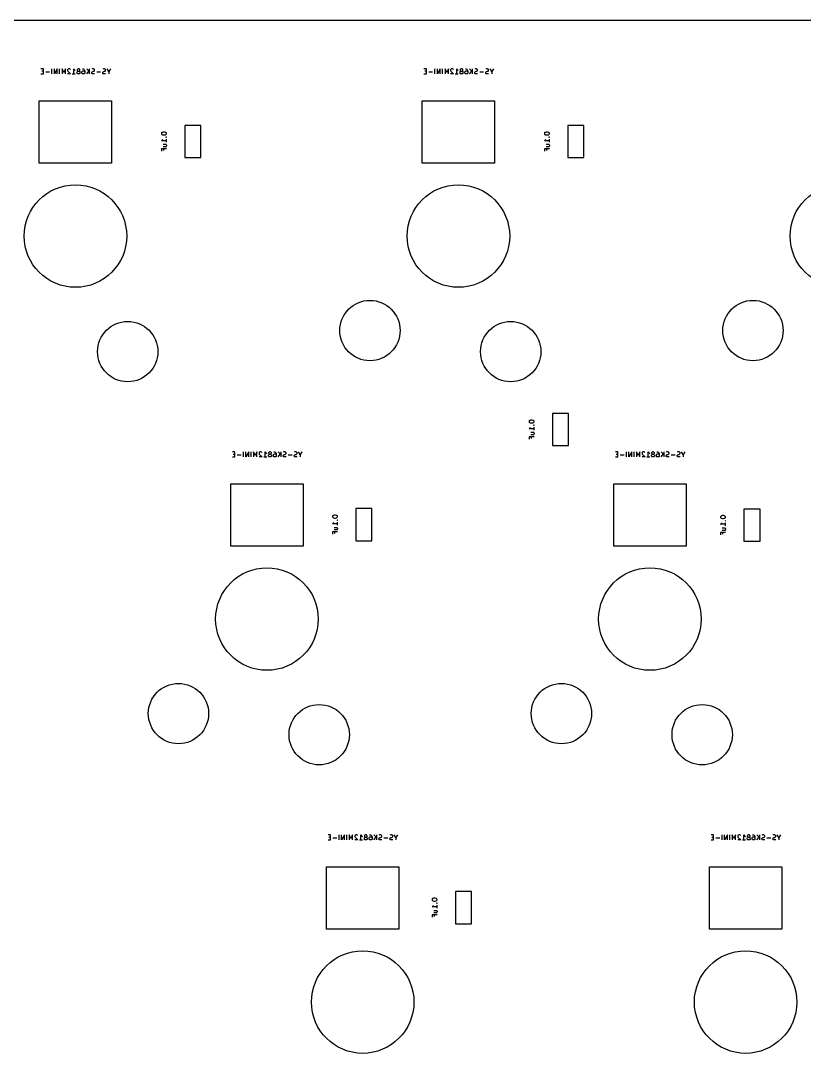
# Model space of a CAD drawing. Header units: millimetres. Extents: x -19 to 311, y -2 to 103.
# Drawn here: x 14.1 to 53.1, y 45.1 to 96.4 of the extents above; entities that cross this region are included whole.
import ezdxf

# ---------------------------------------------------------------- set-up
doc = ezdxf.new("R2010")
doc.units = ezdxf.units.MM
doc.layers.add('B.Fab', color=155, linetype='CONTINUOUS', true_color=0x585d84)
doc.layers.add('Edge.Cuts', color=254, linetype='CONTINUOUS', true_color=0xd0d2cd)

msp = doc.modelspace()

# ---------------------------------------------------------------- linework, layer by layer
at = {"layer": 'B.Fab', "linetype": 'CONTINUOUS'}
for p, q in [((15.259761, 94.043426), (15.140713, 94.043426)), ((15.259761, 93.793426), (15.259761, 94.043426)), ((15.688333, 93.793426), (15.688333, 94.043426)), ((15.950238, 94.043426), (15.807381, 93.793426)), ((15.807381, 93.793426), (15.807381, 94.043426)), ((15.950238, 93.793426), (15.950238, 94.043426)), ((16.069286, 93.793426), (16.069286, 94.043426)), ((16.271666, 93.864854), (16.188333, 94.043426)), ((16.188333, 94.043426), (16.188333, 93.793426)), ((16.355, 94.043426), (16.271666, 93.864854)), ((16.355, 93.793426), (16.355, 94.043426)), ((16.474047, 94.019616), (16.462142, 93.995807)), ((16.462142, 93.995807), (16.462142, 93.971997)), ((16.485952, 94.031521), (16.474047, 94.019616)), ((16.509761, 94.043426), (16.485952, 94.031521)), ((16.569285, 94.043426), (16.509761, 94.043426)), ((16.593095, 94.031521), (16.569285, 94.043426)), ((16.604999, 94.019616), (16.593095, 94.031521)), ((16.771666, 93.793426), (16.771666, 94.043426)), ((16.771666, 94.043426), (16.795475, 94.007711)), ((16.795475, 94.007711), (16.819285, 93.983902)), ((16.950237, 94.019616), (16.938332, 93.995807)), ((16.938332, 93.995807), (16.938332, 93.983902)), ((16.962142, 94.031521), (16.950237, 94.019616)), ((16.985951, 94.043426), (16.962142, 94.031521)), ((17.03357, 94.043426), (16.985951, 94.043426)), ((17.05738, 94.031521), (17.03357, 94.043426)), ((17.069285, 94.019616), (17.05738, 94.031521)), ((17.081189, 93.995807), (17.069285, 94.019616)), ((17.081189, 93.983902), (17.081189, 93.995807)), ((17.200237, 94.043426), (17.247856, 94.043426)), ((17.247856, 94.043426), (17.271665, 94.031521)), ((17.271665, 94.031521), (17.28357, 94.019616)), ((17.28357, 94.019616), (17.30738, 93.983902)), ((17.414523, 94.043426), (17.55738, 93.900569)), ((17.55738, 93.793426), (17.55738, 94.043426)), ((17.700237, 94.043426), (17.664522, 94.031521)), ((17.75976, 94.043426), (17.700237, 94.043426)), ((17.78357, 94.031521), (17.75976, 94.043426)), ((17.795475, 94.019616), (17.78357, 94.031521)), ((17.807379, 93.995807), (17.795475, 94.019616)), ((17.807379, 93.971997), (17.807379, 93.995807)), ((18.247856, 94.043426), (18.212141, 94.031521)), ((18.307379, 94.043426), (18.247856, 94.043426)), ((18.331189, 94.031521), (18.307379, 94.043426)), ((18.343094, 94.019616), (18.331189, 94.031521)), ((18.354998, 93.995807), (18.343094, 94.019616)), ((18.354998, 93.971997), (18.354998, 93.995807)), ((18.509761, 93.912473), (18.426427, 94.043426)), ((18.593094, 94.043426), (18.509761, 93.912473)), ((34.309761, 94.043426), (34.190713, 94.043426)), ((34.309761, 93.793426), (34.309761, 94.043426)), ((34.738333, 93.793426), (34.738333, 94.043426)), ((35.000238, 94.043426), (34.857381, 93.793426)), ((34.857381, 93.793426), (34.857381, 94.043426)), ((35.000238, 93.793426), (35.000238, 94.043426)), ((35.119286, 93.793426), (35.119286, 94.043426)), ((35.321666, 93.864854), (35.238333, 94.043426)), ((35.238333, 94.043426), (35.238333, 93.793426)), ((35.405, 94.043426), (35.321666, 93.864854)), ((35.405, 93.793426), (35.405, 94.043426)), ((35.524047, 94.019616), (35.512142, 93.995807)), ((35.512142, 93.995807), (35.512142, 93.971997)), ((35.535952, 94.031521), (35.524047, 94.019616)), ((35.559761, 94.043426), (35.535952, 94.031521)), ((35.619285, 94.043426), (35.559761, 94.043426)), ((35.643095, 94.031521), (35.619285, 94.043426)), ((35.654999, 94.019616), (35.643095, 94.031521)), ((35.821666, 93.793426), (35.821666, 94.043426)), ((35.821666, 94.043426), (35.845475, 94.007711)), ((35.845475, 94.007711), (35.869285, 93.983902)), ((36.000237, 94.019616), (35.988332, 93.995807)), ((35.988332, 93.995807), (35.988332, 93.983902)), ((36.012142, 94.031521), (36.000237, 94.019616)), ((36.035951, 94.043426), (36.012142, 94.031521)), ((36.08357, 94.043426), (36.035951, 94.043426)), ((36.10738, 94.031521), (36.08357, 94.043426)), ((36.119285, 94.019616), (36.10738, 94.031521)), ((36.131189, 93.995807), (36.119285, 94.019616)), ((36.131189, 93.983902), (36.131189, 93.995807)), ((36.250237, 94.043426), (36.297856, 94.043426)), ((36.297856, 94.043426), (36.321665, 94.031521)), ((36.321665, 94.031521), (36.33357, 94.019616)), ((36.33357, 94.019616), (36.35738, 93.983902)), ((36.464523, 94.043426), (36.60738, 93.900569)), ((36.60738, 93.793426), (36.60738, 94.043426)), ((36.750237, 94.043426), (36.714522, 94.031521)), ((36.80976, 94.043426), (36.750237, 94.043426)), ((36.83357, 94.031521), (36.80976, 94.043426)), ((36.845475, 94.019616), (36.83357, 94.031521)), ((36.857379, 93.995807), (36.845475, 94.019616)), ((36.857379, 93.971997), (36.857379, 93.995807)), ((37.297856, 94.043426), (37.262141, 94.031521)), ((37.357379, 94.043426), (37.297856, 94.043426)), ((37.381189, 94.031521), (37.357379, 94.043426)), ((37.393094, 94.019616), (37.381189, 94.031521)), ((37.404998, 93.995807), (37.393094, 94.019616)), ((37.404998, 93.971997), (37.404998, 93.995807)), ((37.559761, 93.912473), (37.476427, 94.043426)), ((37.643094, 94.043426), (37.559761, 93.912473)), ((15.140713, 93.793426), (15.259761, 93.793426)), ((15.259761, 93.924378), (15.176427, 93.924378)), ((15.569285, 93.888664), (15.378809, 93.888664)), ((16.462142, 93.971997), (16.474047, 93.936283)), ((16.616904, 93.793426), (16.462142, 93.793426)), ((16.474047, 93.936283), (16.616904, 93.793426)), ((16.700237, 93.793426), (16.843094, 93.793426)), ((16.819285, 93.983902), (16.843094, 93.971997)), ((16.938332, 93.983902), (16.950237, 93.960092)), ((16.938332, 93.888664), (16.950237, 93.912473)), ((16.938332, 93.841045), (16.938332, 93.888664)), ((16.950237, 93.817235), (16.938332, 93.841045)), ((16.950237, 93.960092), (16.962142, 93.948188)), ((16.950237, 93.912473), (16.962142, 93.924378)), ((16.962142, 93.80533), (16.950237, 93.817235)), ((16.962142, 93.948188), (16.985951, 93.936283)), ((16.962142, 93.924378), (16.985951, 93.936283)), ((16.985951, 93.793426), (16.962142, 93.80533)), ((16.985951, 93.936283), (17.03357, 93.936283)), ((17.03357, 93.793426), (16.985951, 93.793426)), ((17.03357, 93.936283), (17.05738, 93.948188)), ((17.03357, 93.936283), (17.05738, 93.924378)), ((17.05738, 93.80533), (17.03357, 93.793426)), ((17.05738, 93.948188), (17.069285, 93.960092)), ((17.05738, 93.924378), (17.069285, 93.912473)), ((17.069285, 93.817235), (17.05738, 93.80533)), ((17.069285, 93.960092), (17.081189, 93.983902)), ((17.069285, 93.912473), (17.081189, 93.888664)), ((17.081189, 93.841045), (17.069285, 93.817235)), ((17.081189, 93.888664), (17.081189, 93.841045)), ((17.176427, 93.900569), (17.188332, 93.924378)), ((17.176427, 93.841045), (17.176427, 93.900569)), ((17.188332, 93.817235), (17.176427, 93.841045)), ((17.188332, 93.924378), (17.200237, 93.936283)), ((17.200237, 93.80533), (17.188332, 93.817235)), ((17.200237, 93.936283), (17.224046, 93.948188)), ((17.224046, 93.793426), (17.200237, 93.80533)), ((17.224046, 93.948188), (17.271665, 93.948188)), ((17.271665, 93.793426), (17.224046, 93.793426)), ((17.271665, 93.948188), (17.295475, 93.936283)), ((17.295475, 93.80533), (17.271665, 93.793426)), ((17.295475, 93.936283), (17.30738, 93.924378)), ((17.30738, 93.817235), (17.295475, 93.80533)), ((17.30738, 93.983902), (17.319284, 93.936283)), ((17.30738, 93.924378), (17.319284, 93.900569)), ((17.319284, 93.841045), (17.30738, 93.817235)), ((17.319284, 93.936283), (17.319284, 93.841045)), ((17.414523, 93.793426), (17.521665, 93.936283)), ((17.664522, 93.864854), (17.676427, 93.888664)), ((17.664522, 93.841045), (17.664522, 93.864854)), ((17.676427, 93.817235), (17.664522, 93.841045)), ((17.676427, 93.888664), (17.688332, 93.900569)), ((17.688332, 93.80533), (17.676427, 93.817235)), ((17.688332, 93.900569), (17.712141, 93.912473)), ((17.712141, 93.793426), (17.688332, 93.80533)), ((17.712141, 93.912473), (17.75976, 93.924378)), ((17.771665, 93.793426), (17.712141, 93.793426)), ((17.75976, 93.924378), (17.78357, 93.936283)), ((17.807379, 93.80533), (17.771665, 93.793426)), ((17.78357, 93.936283), (17.795475, 93.948188)), ((17.795475, 93.948188), (17.807379, 93.971997)), ((18.104999, 93.888664), (17.914523, 93.888664)), ((18.212141, 93.864854), (18.224046, 93.888664)), ((18.212141, 93.841045), (18.212141, 93.864854)), ((18.224046, 93.817235), (18.212141, 93.841045)), ((18.224046, 93.888664), (18.235951, 93.900569)), ((18.235951, 93.80533), (18.224046, 93.817235)), ((18.235951, 93.900569), (18.25976, 93.912473)), ((18.25976, 93.793426), (18.235951, 93.80533)), ((18.25976, 93.912473), (18.307379, 93.924378)), ((18.319284, 93.793426), (18.25976, 93.793426)), ((18.307379, 93.924378), (18.331189, 93.936283)), ((18.354998, 93.80533), (18.319284, 93.793426)), ((18.331189, 93.936283), (18.343094, 93.948188)), ((18.343094, 93.948188), (18.354998, 93.971997)), ((18.509761, 93.912473), (18.509761, 93.793426)), ((34.190713, 93.793426), (34.309761, 93.793426)), ((34.309761, 93.924378), (34.226427, 93.924378)), ((34.619285, 93.888664), (34.428809, 93.888664)), ((35.512142, 93.971997), (35.524047, 93.936283)), ((35.666904, 93.793426), (35.512142, 93.793426)), ((35.524047, 93.936283), (35.666904, 93.793426)), ((35.750237, 93.793426), (35.893094, 93.793426)), ((35.869285, 93.983902), (35.893094, 93.971997)), ((35.988332, 93.983902), (36.000237, 93.960092)), ((35.988332, 93.888664), (36.000237, 93.912473)), ((35.988332, 93.841045), (35.988332, 93.888664)), ((36.000237, 93.817235), (35.988332, 93.841045)), ((36.000237, 93.960092), (36.012142, 93.948188)), ((36.000237, 93.912473), (36.012142, 93.924378)), ((36.012142, 93.80533), (36.000237, 93.817235)), ((36.012142, 93.948188), (36.035951, 93.936283)), ((36.012142, 93.924378), (36.035951, 93.936283)), ((36.035951, 93.793426), (36.012142, 93.80533)), ((36.035951, 93.936283), (36.08357, 93.936283)), ((36.08357, 93.793426), (36.035951, 93.793426)), ((36.08357, 93.936283), (36.10738, 93.948188)), ((36.08357, 93.936283), (36.10738, 93.924378)), ((36.10738, 93.80533), (36.08357, 93.793426)), ((36.10738, 93.948188), (36.119285, 93.960092)), ((36.10738, 93.924378), (36.119285, 93.912473)), ((36.119285, 93.817235), (36.10738, 93.80533)), ((36.119285, 93.960092), (36.131189, 93.983902)), ((36.119285, 93.912473), (36.131189, 93.888664)), ((36.131189, 93.841045), (36.119285, 93.817235)), ((36.131189, 93.888664), (36.131189, 93.841045)), ((36.226427, 93.900569), (36.238332, 93.924378)), ((36.226427, 93.841045), (36.226427, 93.900569)), ((36.238332, 93.817235), (36.226427, 93.841045)), ((36.238332, 93.924378), (36.250237, 93.936283)), ((36.250237, 93.80533), (36.238332, 93.817235)), ((36.250237, 93.936283), (36.274046, 93.948188)), ((36.274046, 93.793426), (36.250237, 93.80533)), ((36.274046, 93.948188), (36.321665, 93.948188)), ((36.321665, 93.793426), (36.274046, 93.793426)), ((36.321665, 93.948188), (36.345475, 93.936283)), ((36.345475, 93.80533), (36.321665, 93.793426)), ((36.345475, 93.936283), (36.35738, 93.924378)), ((36.35738, 93.817235), (36.345475, 93.80533)), ((36.35738, 93.983902), (36.369284, 93.936283)), ((36.35738, 93.924378), (36.369284, 93.900569)), ((36.369284, 93.841045), (36.35738, 93.817235)), ((36.369284, 93.936283), (36.369284, 93.841045)), ((36.464523, 93.793426), (36.571665, 93.936283)), ((36.714522, 93.864854), (36.726427, 93.888664)), ((36.714522, 93.841045), (36.714522, 93.864854)), ((36.726427, 93.817235), (36.714522, 93.841045)), ((36.726427, 93.888664), (36.738332, 93.900569)), ((36.738332, 93.80533), (36.726427, 93.817235)), ((36.738332, 93.900569), (36.762141, 93.912473)), ((36.762141, 93.793426), (36.738332, 93.80533)), ((36.762141, 93.912473), (36.80976, 93.924378)), ((36.821665, 93.793426), (36.762141, 93.793426)), ((36.80976, 93.924378), (36.83357, 93.936283)), ((36.857379, 93.80533), (36.821665, 93.793426)), ((36.83357, 93.936283), (36.845475, 93.948188)), ((36.845475, 93.948188), (36.857379, 93.971997)), ((37.154999, 93.888664), (36.964523, 93.888664)), ((37.262141, 93.864854), (37.274046, 93.888664)), ((37.262141, 93.841045), (37.262141, 93.864854)), ((37.274046, 93.817235), (37.262141, 93.841045)), ((37.274046, 93.888664), (37.285951, 93.900569)), ((37.285951, 93.80533), (37.274046, 93.817235)), ((37.285951, 93.900569), (37.30976, 93.912473)), ((37.30976, 93.793426), (37.285951, 93.80533)), ((37.30976, 93.912473), (37.357379, 93.924378)), ((37.369284, 93.793426), (37.30976, 93.793426)), ((37.357379, 93.924378), (37.381189, 93.936283)), ((37.404998, 93.80533), (37.369284, 93.793426)), ((37.381189, 93.936283), (37.393094, 93.948188)), ((37.393094, 93.948188), (37.404998, 93.971997)), ((37.559761, 93.912473), (37.559761, 93.793426)), ((22.297045, 91.231), (22.297045, 89.631)), ((23.097045, 91.231), (22.297045, 91.231)), ((23.097045, 89.631), (23.097045, 91.231)), ((41.347045, 91.231), (41.347045, 89.631)), ((42.147045, 91.231), (41.347045, 91.231)), ((42.147045, 89.631), (42.147045, 91.231)), ((21.142524, 90.865524), (21.130619, 90.841715)), ((21.130619, 90.841715), (21.130619, 90.817905)), ((21.130619, 90.817905), (21.142524, 90.794096)), ((21.130619, 90.472667), (21.166334, 90.496476)), ((21.380619, 90.472667), (21.130619, 90.472667)), ((21.154429, 90.877429), (21.142524, 90.865524)), ((21.142524, 90.794096), (21.154429, 90.782191)), ((21.178238, 90.889334), (21.154429, 90.877429)), ((21.154429, 90.782191), (21.178238, 90.770286)), ((21.166334, 90.496476), (21.190143, 90.520286)), ((21.225857, 90.901238), (21.178238, 90.889334)), ((21.178238, 90.770286), (21.225857, 90.758381)), ((21.190143, 90.520286), (21.202048, 90.544095)), ((21.285381, 90.901238), (21.225857, 90.901238)), ((21.225857, 90.758381), (21.285381, 90.758381)), ((21.333, 90.889334), (21.285381, 90.901238)), ((21.285381, 90.758381), (21.333, 90.770286)), ((21.35681, 90.877429), (21.333, 90.889334)), ((21.333, 90.770286), (21.35681, 90.782191)), ((21.368715, 90.865524), (21.35681, 90.877429)), ((21.35681, 90.782191), (21.368715, 90.794096)), ((21.368715, 90.663143), (21.35681, 90.651239)), ((21.35681, 90.651239), (21.368715, 90.639334)), ((21.35681, 90.651239), (21.380619, 90.651239)), ((21.380619, 90.841715), (21.368715, 90.865524)), ((21.368715, 90.794096), (21.380619, 90.817905)), ((21.380619, 90.651239), (21.368715, 90.663143)), ((21.368715, 90.639334), (21.380619, 90.651239)), ((21.380619, 90.817905), (21.380619, 90.841715)), ((21.380619, 90.401238), (21.380619, 90.544095)), ((40.192524, 90.865524), (40.180619, 90.841715)), ((40.180619, 90.841715), (40.180619, 90.817905)), ((40.180619, 90.817905), (40.192524, 90.794096)), ((40.180619, 90.472667), (40.216334, 90.496476)), ((40.430619, 90.472667), (40.180619, 90.472667)), ((40.204429, 90.877429), (40.192524, 90.865524)), ((40.192524, 90.794096), (40.204429, 90.782191)), ((40.228238, 90.889334), (40.204429, 90.877429)), ((40.204429, 90.782191), (40.228238, 90.770286)), ((40.216334, 90.496476), (40.240143, 90.520286)), ((40.275857, 90.901238), (40.228238, 90.889334)), ((40.228238, 90.770286), (40.275857, 90.758381)), ((40.240143, 90.520286), (40.252048, 90.544095)), ((40.335381, 90.901238), (40.275857, 90.901238)), ((40.275857, 90.758381), (40.335381, 90.758381)), ((40.383, 90.889334), (40.335381, 90.901238)), ((40.335381, 90.758381), (40.383, 90.770286)), ((40.40681, 90.877429), (40.383, 90.889334)), ((40.383, 90.770286), (40.40681, 90.782191)), ((40.418715, 90.865524), (40.40681, 90.877429)), ((40.40681, 90.782191), (40.418715, 90.794096)), ((40.418715, 90.663143), (40.40681, 90.651239)), ((40.40681, 90.651239), (40.418715, 90.639334)), ((40.40681, 90.651239), (40.430619, 90.651239)), ((40.430619, 90.841715), (40.418715, 90.865524)), ((40.418715, 90.794096), (40.430619, 90.817905)), ((40.430619, 90.651239), (40.418715, 90.663143)), ((40.418715, 90.639334), (40.430619, 90.651239)), ((40.430619, 90.817905), (40.430619, 90.841715)), ((40.430619, 90.401238), (40.430619, 90.544095)), ((21.380619, 90.067906), (21.130619, 90.067906)), ((21.130619, 90.067906), (21.130619, 89.948858)), ((21.213953, 90.294096), (21.344905, 90.294096)), ((21.213953, 90.186953), (21.380619, 90.186953)), ((21.249667, 89.984572), (21.249667, 90.067906)), ((21.344905, 90.294096), (21.368715, 90.282191)), ((21.368715, 90.198858), (21.35681, 90.186953)), ((21.368715, 90.282191), (21.380619, 90.258381)), ((21.380619, 90.222667), (21.368715, 90.198858)), ((21.380619, 90.258381), (21.380619, 90.222667)), ((40.430619, 90.067906), (40.180619, 90.067906)), ((40.180619, 90.067906), (40.180619, 89.948858)), ((40.263953, 90.294096), (40.394905, 90.294096)), ((40.263953, 90.186953), (40.430619, 90.186953)), ((40.299667, 89.984572), (40.299667, 90.067906)), ((40.394905, 90.294096), (40.418715, 90.282191)), ((40.418715, 90.198858), (40.40681, 90.186953)), ((40.418715, 90.282191), (40.430619, 90.258381)), ((40.430619, 90.222667), (40.418715, 90.198858)), ((40.430619, 90.258381), (40.430619, 90.222667)), ((22.297045, 89.631), (23.097045, 89.631)), ((41.347045, 89.631), (42.147045, 89.631)), ((39.430524, 76.541024), (39.418619, 76.517215)), ((39.442429, 76.552929), (39.430524, 76.541024)), ((39.466238, 76.564834), (39.442429, 76.552929)), ((39.513857, 76.576738), (39.466238, 76.564834)), ((39.573381, 76.576738), (39.513857, 76.576738)), ((39.621, 76.564834), (39.573381, 76.576738)), ((39.64481, 76.552929), (39.621, 76.564834)), ((39.656715, 76.541024), (39.64481, 76.552929)), ((39.668619, 76.517215), (39.656715, 76.541024)), ((40.585045, 76.9065), (40.585045, 75.3065)), ((41.385045, 76.9065), (40.585045, 76.9065)), ((41.385045, 75.3065), (41.385045, 76.9065)), ((39.418619, 76.517215), (39.418619, 76.493405)), ((39.418619, 76.493405), (39.430524, 76.469596)), ((39.418619, 76.148167), (39.454334, 76.171976)), ((39.668619, 76.148167), (39.418619, 76.148167)), ((39.430524, 76.469596), (39.442429, 76.457691)), ((39.442429, 76.457691), (39.466238, 76.445786)), ((39.454334, 76.171976), (39.478143, 76.195786)), ((39.466238, 76.445786), (39.513857, 76.433881)), ((39.478143, 76.195786), (39.490048, 76.219595)), ((39.513857, 76.433881), (39.573381, 76.433881)), ((39.573381, 76.433881), (39.621, 76.445786)), ((39.621, 76.445786), (39.64481, 76.457691)), ((39.64481, 76.457691), (39.656715, 76.469596)), ((39.656715, 76.338643), (39.64481, 76.326739)), ((39.64481, 76.326739), (39.656715, 76.314834)), ((39.64481, 76.326739), (39.668619, 76.326739)), ((39.656715, 76.469596), (39.668619, 76.493405)), ((39.668619, 76.326739), (39.656715, 76.338643)), ((39.656715, 76.314834), (39.668619, 76.326739)), ((39.668619, 76.493405), (39.668619, 76.517215)), ((39.668619, 76.076738), (39.668619, 76.219595)), ((39.668619, 75.743406), (39.418619, 75.743406)), ((39.418619, 75.743406), (39.418619, 75.624358)), ((39.501953, 75.969596), (39.632905, 75.969596)), ((39.501953, 75.862453), (39.668619, 75.862453)), ((39.537667, 75.660072), (39.537667, 75.743406)), ((39.632905, 75.969596), (39.656715, 75.957691)), ((39.656715, 75.874358), (39.64481, 75.862453)), ((39.656715, 75.957691), (39.668619, 75.933881)), ((39.668619, 75.898167), (39.656715, 75.874358)), ((39.668619, 75.933881), (39.668619, 75.898167)), ((24.784761, 74.993426), (24.665713, 74.993426)), ((24.784761, 74.743426), (24.784761, 74.993426)), ((25.213333, 74.743426), (25.213333, 74.993426)), ((25.475238, 74.993426), (25.332381, 74.743426)), ((25.332381, 74.743426), (25.332381, 74.993426)), ((25.475238, 74.743426), (25.475238, 74.993426)), ((25.594286, 74.743426), (25.594286, 74.993426)), ((25.796666, 74.814854), (25.713333, 74.993426)), ((25.713333, 74.993426), (25.713333, 74.743426)), ((25.88, 74.993426), (25.796666, 74.814854)), ((25.88, 74.743426), (25.88, 74.993426)), ((26.034761, 74.993426), (26.010952, 74.981521)), ((26.094285, 74.993426), (26.034761, 74.993426)), ((26.118095, 74.981521), (26.094285, 74.993426)), ((26.296666, 74.743426), (26.296666, 74.993426)), ((26.296666, 74.993426), (26.320475, 74.957711)), ((26.510951, 74.993426), (26.487142, 74.981521)), ((26.55857, 74.993426), (26.510951, 74.993426)), ((26.58238, 74.981521), (26.55857, 74.993426)), ((26.725237, 74.993426), (26.772856, 74.993426)), ((26.772856, 74.993426), (26.796665, 74.981521)), ((26.939523, 74.993426), (27.08238, 74.850569)), ((27.08238, 74.743426), (27.08238, 74.993426)), ((27.225237, 74.993426), (27.189522, 74.981521)), ((27.28476, 74.993426), (27.225237, 74.993426)), ((27.30857, 74.981521), (27.28476, 74.993426)), ((27.772856, 74.993426), (27.737141, 74.981521)), ((27.832379, 74.993426), (27.772856, 74.993426)), ((27.856189, 74.981521), (27.832379, 74.993426)), ((28.034761, 74.862473), (27.951427, 74.993426)), ((28.118094, 74.993426), (28.034761, 74.862473)), ((40.585045, 75.3065), (41.385045, 75.3065)), ((43.834761, 74.993426), (43.715713, 74.993426)), ((43.834761, 74.743426), (43.834761, 74.993426)), ((44.263333, 74.743426), (44.263333, 74.993426)), ((44.525238, 74.993426), (44.382381, 74.743426)), ((44.382381, 74.743426), (44.382381, 74.993426)), ((44.525238, 74.743426), (44.525238, 74.993426)), ((44.644286, 74.743426), (44.644286, 74.993426)), ((44.846666, 74.814854), (44.763333, 74.993426)), ((44.763333, 74.993426), (44.763333, 74.743426)), ((44.93, 74.993426), (44.846666, 74.814854)), ((44.93, 74.743426), (44.93, 74.993426)), ((45.084761, 74.993426), (45.060952, 74.981521)), ((45.144285, 74.993426), (45.084761, 74.993426)), ((45.168095, 74.981521), (45.144285, 74.993426)), ((45.346666, 74.743426), (45.346666, 74.993426)), ((45.346666, 74.993426), (45.370475, 74.957711)), ((45.560951, 74.993426), (45.537142, 74.981521)), ((45.60857, 74.993426), (45.560951, 74.993426)), ((45.63238, 74.981521), (45.60857, 74.993426)), ((45.775237, 74.993426), (45.822856, 74.993426)), ((45.822856, 74.993426), (45.846665, 74.981521)), ((45.989523, 74.993426), (46.13238, 74.850569)), ((46.13238, 74.743426), (46.13238, 74.993426)), ((46.275237, 74.993426), (46.239522, 74.981521)), ((46.33476, 74.993426), (46.275237, 74.993426)), ((46.35857, 74.981521), (46.33476, 74.993426)), ((46.822856, 74.993426), (46.787141, 74.981521)), ((46.882379, 74.993426), (46.822856, 74.993426)), ((46.906189, 74.981521), (46.882379, 74.993426)), ((47.084761, 74.862473), (47.001427, 74.993426)), ((47.168094, 74.993426), (47.084761, 74.862473)), ((24.665713, 74.743426), (24.784761, 74.743426)), ((24.784761, 74.874378), (24.701427, 74.874378)), ((25.094285, 74.838664), (24.903809, 74.838664)), ((25.999047, 74.969616), (25.987142, 74.945807)), ((25.987142, 74.945807), (25.987142, 74.921997)), ((25.987142, 74.921997), (25.999047, 74.886283)), ((26.141904, 74.743426), (25.987142, 74.743426)), ((26.010952, 74.981521), (25.999047, 74.969616)), ((25.999047, 74.886283), (26.141904, 74.743426)), ((26.129999, 74.969616), (26.118095, 74.981521)), ((26.225237, 74.743426), (26.368094, 74.743426)), ((26.320475, 74.957711), (26.344285, 74.933902)), ((26.344285, 74.933902), (26.368094, 74.921997)), ((26.475237, 74.969616), (26.463332, 74.945807)), ((26.463332, 74.945807), (26.463332, 74.933902)), ((26.463332, 74.933902), (26.475237, 74.910092)), ((26.463332, 74.838664), (26.475237, 74.862473)), ((26.463332, 74.791045), (26.463332, 74.838664)), ((26.475237, 74.767235), (26.463332, 74.791045)), ((26.487142, 74.981521), (26.475237, 74.969616)), ((26.475237, 74.910092), (26.487142, 74.898188)), ((26.475237, 74.862473), (26.487142, 74.874378)), ((26.487142, 74.75533), (26.475237, 74.767235)), ((26.487142, 74.898188), (26.510951, 74.886283)), ((26.487142, 74.874378), (26.510951, 74.886283)), ((26.510951, 74.743426), (26.487142, 74.75533)), ((26.510951, 74.886283), (26.55857, 74.886283)), ((26.55857, 74.743426), (26.510951, 74.743426)), ((26.55857, 74.886283), (26.58238, 74.898188)), ((26.55857, 74.886283), (26.58238, 74.874378)), ((26.58238, 74.75533), (26.55857, 74.743426)), ((26.594285, 74.969616), (26.58238, 74.981521)), ((26.58238, 74.898188), (26.594285, 74.910092)), ((26.58238, 74.874378), (26.594285, 74.862473)), ((26.594285, 74.767235), (26.58238, 74.75533)), ((26.606189, 74.945807), (26.594285, 74.969616)), ((26.594285, 74.910092), (26.606189, 74.933902)), ((26.594285, 74.862473), (26.606189, 74.838664)), ((26.606189, 74.791045), (26.594285, 74.767235)), ((26.606189, 74.933902), (26.606189, 74.945807)), ((26.606189, 74.838664), (26.606189, 74.791045)), ((26.701427, 74.850569), (26.713332, 74.874378)), ((26.701427, 74.791045), (26.701427, 74.850569)), ((26.713332, 74.767235), (26.701427, 74.791045)), ((26.713332, 74.874378), (26.725237, 74.886283)), ((26.725237, 74.75533), (26.713332, 74.767235)), ((26.725237, 74.886283), (26.749046, 74.898188)), ((26.749046, 74.743426), (26.725237, 74.75533)), ((26.749046, 74.898188), (26.796665, 74.898188)), ((26.796665, 74.743426), (26.749046, 74.743426)), ((26.796665, 74.981521), (26.80857, 74.969616)), ((26.796665, 74.898188), (26.820475, 74.886283)), ((26.820475, 74.75533), (26.796665, 74.743426)), ((26.80857, 74.969616), (26.83238, 74.933902)), ((26.820475, 74.886283), (26.83238, 74.874378)), ((26.83238, 74.767235), (26.820475, 74.75533)), ((26.83238, 74.933902), (26.844284, 74.886283)), ((26.83238, 74.874378), (26.844284, 74.850569)), ((26.844284, 74.791045), (26.83238, 74.767235)), ((26.844284, 74.886283), (26.844284, 74.791045)), ((26.939523, 74.743426), (27.046665, 74.886283)), ((27.189522, 74.814854), (27.201427, 74.838664)), ((27.189522, 74.791045), (27.189522, 74.814854)), ((27.201427, 74.767235), (27.189522, 74.791045)), ((27.201427, 74.838664), (27.213332, 74.850569)), ((27.213332, 74.75533), (27.201427, 74.767235)), ((27.213332, 74.850569), (27.237141, 74.862473)), ((27.237141, 74.743426), (27.213332, 74.75533)), ((27.237141, 74.862473), (27.28476, 74.874378)), ((27.296665, 74.743426), (27.237141, 74.743426)), ((27.28476, 74.874378), (27.30857, 74.886283)), ((27.332379, 74.75533), (27.296665, 74.743426)), ((27.320475, 74.969616), (27.30857, 74.981521)), ((27.30857, 74.886283), (27.320475, 74.898188)), ((27.332379, 74.945807), (27.320475, 74.969616)), ((27.320475, 74.898188), (27.332379, 74.921997)), ((27.332379, 74.921997), (27.332379, 74.945807)), ((27.629999, 74.838664), (27.439523, 74.838664)), ((27.737141, 74.814854), (27.749046, 74.838664)), ((27.737141, 74.791045), (27.737141, 74.814854)), ((27.749046, 74.767235), (27.737141, 74.791045)), ((27.749046, 74.838664), (27.760951, 74.850569)), ((27.760951, 74.75533), (27.749046, 74.767235)), ((27.760951, 74.850569), (27.78476, 74.862473)), ((27.78476, 74.743426), (27.760951, 74.75533)), ((27.78476, 74.862473), (27.832379, 74.874378)), ((27.844284, 74.743426), (27.78476, 74.743426)), ((27.832379, 74.874378), (27.856189, 74.886283)), ((27.879998, 74.75533), (27.844284, 74.743426)), ((27.868094, 74.969616), (27.856189, 74.981521)), ((27.856189, 74.886283), (27.868094, 74.898188)), ((27.879998, 74.945807), (27.868094, 74.969616)), ((27.868094, 74.898188), (27.879998, 74.921997)), ((27.879998, 74.921997), (27.879998, 74.945807)), ((28.034761, 74.862473), (28.034761, 74.743426)), ((43.715713, 74.743426), (43.834761, 74.743426)), ((43.834761, 74.874378), (43.751427, 74.874378)), ((44.144285, 74.838664), (43.953809, 74.838664)), ((45.049047, 74.969616), (45.037142, 74.945807)), ((45.037142, 74.945807), (45.037142, 74.921997)), ((45.037142, 74.921997), (45.049047, 74.886283)), ((45.191904, 74.743426), (45.037142, 74.743426)), ((45.060952, 74.981521), (45.049047, 74.969616)), ((45.049047, 74.886283), (45.191904, 74.743426)), ((45.179999, 74.969616), (45.168095, 74.981521)), ((45.275237, 74.743426), (45.418094, 74.743426)), ((45.370475, 74.957711), (45.394285, 74.933902)), ((45.394285, 74.933902), (45.418094, 74.921997)), ((45.525237, 74.969616), (45.513332, 74.945807)), ((45.513332, 74.945807), (45.513332, 74.933902)), ((45.513332, 74.933902), (45.525237, 74.910092)), ((45.513332, 74.838664), (45.525237, 74.862473)), ((45.513332, 74.791045), (45.513332, 74.838664)), ((45.525237, 74.767235), (45.513332, 74.791045)), ((45.537142, 74.981521), (45.525237, 74.969616)), ((45.525237, 74.910092), (45.537142, 74.898188)), ((45.525237, 74.862473), (45.537142, 74.874378)), ((45.537142, 74.75533), (45.525237, 74.767235)), ((45.537142, 74.898188), (45.560951, 74.886283)), ((45.537142, 74.874378), (45.560951, 74.886283)), ((45.560951, 74.743426), (45.537142, 74.75533)), ((45.560951, 74.886283), (45.60857, 74.886283)), ((45.60857, 74.743426), (45.560951, 74.743426)), ((45.60857, 74.886283), (45.63238, 74.898188)), ((45.60857, 74.886283), (45.63238, 74.874378)), ((45.63238, 74.75533), (45.60857, 74.743426)), ((45.644285, 74.969616), (45.63238, 74.981521)), ((45.63238, 74.898188), (45.644285, 74.910092)), ((45.63238, 74.874378), (45.644285, 74.862473)), ((45.644285, 74.767235), (45.63238, 74.75533)), ((45.656189, 74.945807), (45.644285, 74.969616)), ((45.644285, 74.910092), (45.656189, 74.933902)), ((45.644285, 74.862473), (45.656189, 74.838664)), ((45.656189, 74.791045), (45.644285, 74.767235)), ((45.656189, 74.933902), (45.656189, 74.945807)), ((45.656189, 74.838664), (45.656189, 74.791045)), ((45.751427, 74.850569), (45.763332, 74.874378)), ((45.751427, 74.791045), (45.751427, 74.850569)), ((45.763332, 74.767235), (45.751427, 74.791045)), ((45.763332, 74.874378), (45.775237, 74.886283)), ((45.775237, 74.75533), (45.763332, 74.767235)), ((45.775237, 74.886283), (45.799046, 74.898188)), ((45.799046, 74.743426), (45.775237, 74.75533)), ((45.799046, 74.898188), (45.846665, 74.898188)), ((45.846665, 74.743426), (45.799046, 74.743426)), ((45.846665, 74.981521), (45.85857, 74.969616)), ((45.846665, 74.898188), (45.870475, 74.886283)), ((45.870475, 74.75533), (45.846665, 74.743426)), ((45.85857, 74.969616), (45.88238, 74.933902)), ((45.870475, 74.886283), (45.88238, 74.874378)), ((45.88238, 74.767235), (45.870475, 74.75533)), ((45.88238, 74.933902), (45.894284, 74.886283)), ((45.88238, 74.874378), (45.894284, 74.850569)), ((45.894284, 74.791045), (45.88238, 74.767235)), ((45.894284, 74.886283), (45.894284, 74.791045)), ((45.989523, 74.743426), (46.096665, 74.886283)), ((46.239522, 74.814854), (46.251427, 74.838664)), ((46.239522, 74.791045), (46.239522, 74.814854)), ((46.251427, 74.767235), (46.239522, 74.791045)), ((46.251427, 74.838664), (46.263332, 74.850569)), ((46.263332, 74.75533), (46.251427, 74.767235)), ((46.263332, 74.850569), (46.287141, 74.862473)), ((46.287141, 74.743426), (46.263332, 74.75533)), ((46.287141, 74.862473), (46.33476, 74.874378)), ((46.346665, 74.743426), (46.287141, 74.743426)), ((46.33476, 74.874378), (46.35857, 74.886283)), ((46.382379, 74.75533), (46.346665, 74.743426)), ((46.370475, 74.969616), (46.35857, 74.981521)), ((46.35857, 74.886283), (46.370475, 74.898188)), ((46.382379, 74.945807), (46.370475, 74.969616)), ((46.370475, 74.898188), (46.382379, 74.921997)), ((46.382379, 74.921997), (46.382379, 74.945807)), ((46.679999, 74.838664), (46.489523, 74.838664)), ((46.787141, 74.814854), (46.799046, 74.838664)), ((46.787141, 74.791045), (46.787141, 74.814854)), ((46.799046, 74.767235), (46.787141, 74.791045)), ((46.799046, 74.838664), (46.810951, 74.850569)), ((46.810951, 74.75533), (46.799046, 74.767235)), ((46.810951, 74.850569), (46.83476, 74.862473)), ((46.83476, 74.743426), (46.810951, 74.75533)), ((46.83476, 74.862473), (46.882379, 74.874378)), ((46.894284, 74.743426), (46.83476, 74.743426)), ((46.882379, 74.874378), (46.906189, 74.886283)), ((46.929998, 74.75533), (46.894284, 74.743426)), ((46.918094, 74.969616), (46.906189, 74.981521)), ((46.906189, 74.886283), (46.918094, 74.898188)), ((46.929998, 74.945807), (46.918094, 74.969616)), ((46.918094, 74.898188), (46.929998, 74.921997)), ((46.929998, 74.921997), (46.929998, 74.945807)), ((47.084761, 74.862473), (47.084761, 74.743426)), ((30.806045, 72.181), (30.806045, 70.581)), ((31.606045, 72.181), (30.806045, 72.181)), ((31.606045, 70.581), (31.606045, 72.181)), ((50.110045, 72.1545), (50.110045, 70.5545)), ((50.910045, 72.1545), (50.110045, 72.1545)), ((50.910045, 70.5545), (50.910045, 72.1545)), ((29.651524, 71.815524), (29.639619, 71.791715)), ((29.639619, 71.791715), (29.639619, 71.767905)), ((29.639619, 71.767905), (29.651524, 71.744096)), ((29.639619, 71.422667), (29.675334, 71.446476)), ((29.889619, 71.422667), (29.639619, 71.422667)), ((29.663429, 71.827429), (29.651524, 71.815524)), ((29.651524, 71.744096), (29.663429, 71.732191)), ((29.687238, 71.839334), (29.663429, 71.827429)), ((29.663429, 71.732191), (29.687238, 71.720286)), ((29.675334, 71.446476), (29.699143, 71.470286)), ((29.734857, 71.851238), (29.687238, 71.839334)), ((29.687238, 71.720286), (29.734857, 71.708381)), ((29.699143, 71.470286), (29.711048, 71.494095)), ((29.794381, 71.851238), (29.734857, 71.851238)), ((29.734857, 71.708381), (29.794381, 71.708381)), ((29.842, 71.839334), (29.794381, 71.851238)), ((29.794381, 71.708381), (29.842, 71.720286)), ((29.86581, 71.827429), (29.842, 71.839334)), ((29.842, 71.720286), (29.86581, 71.732191)), ((29.877715, 71.815524), (29.86581, 71.827429)), ((29.86581, 71.732191), (29.877715, 71.744096)), ((29.877715, 71.613143), (29.86581, 71.601239)), ((29.86581, 71.601239), (29.877715, 71.589334)), ((29.86581, 71.601239), (29.889619, 71.601239)), ((29.889619, 71.791715), (29.877715, 71.815524)), ((29.877715, 71.744096), (29.889619, 71.767905)), ((29.889619, 71.601239), (29.877715, 71.613143)), ((29.877715, 71.589334), (29.889619, 71.601239)), ((29.889619, 71.767905), (29.889619, 71.791715)), ((29.889619, 71.351238), (29.889619, 71.494095)), ((48.955524, 71.789024), (48.943619, 71.765215)), ((48.943619, 71.765215), (48.943619, 71.741405)), ((48.943619, 71.741405), (48.955524, 71.717596)), ((48.943619, 71.396167), (48.979334, 71.419976)), ((49.193619, 71.396167), (48.943619, 71.396167)), ((48.967429, 71.800929), (48.955524, 71.789024)), ((48.955524, 71.717596), (48.967429, 71.705691)), ((48.991238, 71.812834), (48.967429, 71.800929)), ((48.967429, 71.705691), (48.991238, 71.693786)), ((48.979334, 71.419976), (49.003143, 71.443786)), ((49.038857, 71.824738), (48.991238, 71.812834)), ((48.991238, 71.693786), (49.038857, 71.681881)), ((49.003143, 71.443786), (49.015048, 71.467595)), ((49.098381, 71.824738), (49.038857, 71.824738)), ((49.038857, 71.681881), (49.098381, 71.681881)), ((49.146, 71.812834), (49.098381, 71.824738)), ((49.098381, 71.681881), (49.146, 71.693786)), ((49.16981, 71.800929), (49.146, 71.812834)), ((49.146, 71.693786), (49.16981, 71.705691)), ((49.181715, 71.789024), (49.16981, 71.800929)), ((49.16981, 71.705691), (49.181715, 71.717596)), ((49.181715, 71.586643), (49.16981, 71.574739)), ((49.16981, 71.574739), (49.181715, 71.562834)), ((49.16981, 71.574739), (49.193619, 71.574739)), ((49.193619, 71.765215), (49.181715, 71.789024)), ((49.181715, 71.717596), (49.193619, 71.741405)), ((49.193619, 71.574739), (49.181715, 71.586643)), ((49.181715, 71.562834), (49.193619, 71.574739)), ((49.193619, 71.741405), (49.193619, 71.765215)), ((49.193619, 71.324738), (49.193619, 71.467595)), ((29.889619, 71.017906), (29.639619, 71.017906)), ((29.639619, 71.017906), (29.639619, 70.898858)), ((29.722953, 71.244096), (29.853905, 71.244096)), ((29.722953, 71.136953), (29.889619, 71.136953)), ((29.758667, 70.934572), (29.758667, 71.017906)), ((29.853905, 71.244096), (29.877715, 71.232191)), ((29.877715, 71.148858), (29.86581, 71.136953)), ((29.877715, 71.232191), (29.889619, 71.208381)), ((29.889619, 71.172667), (29.877715, 71.148858)), ((29.889619, 71.208381), (29.889619, 71.172667)), ((49.193619, 70.991406), (48.943619, 70.991406)), ((48.943619, 70.991406), (48.943619, 70.872358)), ((49.026953, 71.217596), (49.157905, 71.217596)), ((49.026953, 71.110453), (49.193619, 71.110453)), ((49.062667, 70.908072), (49.062667, 70.991406)), ((49.157905, 71.217596), (49.181715, 71.205691)), ((49.181715, 71.122358), (49.16981, 71.110453)), ((49.181715, 71.205691), (49.193619, 71.181881)), ((49.193619, 71.146167), (49.181715, 71.122358)), ((49.193619, 71.181881), (49.193619, 71.146167)), ((30.806045, 70.581), (31.606045, 70.581)), ((50.110045, 70.5545), (50.910045, 70.5545)), ((29.547261, 55.943426), (29.428213, 55.943426)), ((29.428213, 55.693426), (29.547261, 55.693426)), ((29.547261, 55.824378), (29.463927, 55.824378)), ((29.547261, 55.693426), (29.547261, 55.943426)), ((29.856785, 55.788664), (29.666309, 55.788664)), ((29.975833, 55.693426), (29.975833, 55.943426)), ((30.237738, 55.943426), (30.094881, 55.693426)), ((30.094881, 55.693426), (30.094881, 55.943426)), ((30.237738, 55.693426), (30.237738, 55.943426)), ((30.356786, 55.693426), (30.356786, 55.943426)), ((30.559166, 55.764854), (30.475833, 55.943426)), ((30.475833, 55.943426), (30.475833, 55.693426)), ((30.6425, 55.943426), (30.559166, 55.764854)), ((30.6425, 55.693426), (30.6425, 55.943426)), ((30.761547, 55.919616), (30.749642, 55.895807)), ((30.749642, 55.895807), (30.749642, 55.871997)), ((30.749642, 55.871997), (30.761547, 55.836283)), ((30.904404, 55.693426), (30.749642, 55.693426)), ((30.773452, 55.931521), (30.761547, 55.919616)), ((30.761547, 55.836283), (30.904404, 55.693426)), ((30.797261, 55.943426), (30.773452, 55.931521)), ((30.856785, 55.943426), (30.797261, 55.943426)), ((30.880595, 55.931521), (30.856785, 55.943426)), ((30.892499, 55.919616), (30.880595, 55.931521)), ((30.987737, 55.693426), (31.130594, 55.693426)), ((31.059166, 55.693426), (31.059166, 55.943426)), ((31.059166, 55.943426), (31.082975, 55.907711)), ((31.082975, 55.907711), (31.106785, 55.883902)), ((31.106785, 55.883902), (31.130594, 55.871997)), ((31.237737, 55.919616), (31.225832, 55.895807)), ((31.225832, 55.895807), (31.225832, 55.883902)), ((31.225832, 55.883902), (31.237737, 55.860092)), ((31.225832, 55.788664), (31.237737, 55.812473)), ((31.225832, 55.741045), (31.225832, 55.788664)), ((31.237737, 55.717235), (31.225832, 55.741045)), ((31.249642, 55.931521), (31.237737, 55.919616)), ((31.237737, 55.860092), (31.249642, 55.848188)), ((31.237737, 55.812473), (31.249642, 55.824378)), ((31.249642, 55.70533), (31.237737, 55.717235)), ((31.273451, 55.943426), (31.249642, 55.931521)), ((31.249642, 55.848188), (31.273451, 55.836283)), ((31.249642, 55.824378), (31.273451, 55.836283)), ((31.273451, 55.693426), (31.249642, 55.70533)), ((31.32107, 55.943426), (31.273451, 55.943426)), ((31.273451, 55.836283), (31.32107, 55.836283)), ((31.32107, 55.693426), (31.273451, 55.693426)), ((31.34488, 55.931521), (31.32107, 55.943426)), ((31.32107, 55.836283), (31.34488, 55.848188)), ((31.32107, 55.836283), (31.34488, 55.824378)), ((31.34488, 55.70533), (31.32107, 55.693426)), ((31.356785, 55.919616), (31.34488, 55.931521)), ((31.34488, 55.848188), (31.356785, 55.860092)), ((31.34488, 55.824378), (31.356785, 55.812473)), ((31.356785, 55.717235), (31.34488, 55.70533)), ((31.368689, 55.895807), (31.356785, 55.919616)), ((31.356785, 55.860092), (31.368689, 55.883902)), ((31.356785, 55.812473), (31.368689, 55.788664)), ((31.368689, 55.741045), (31.356785, 55.717235)), ((31.368689, 55.883902), (31.368689, 55.895807)), ((31.368689, 55.788664), (31.368689, 55.741045)), ((31.463927, 55.800569), (31.475832, 55.824378)), ((31.463927, 55.741045), (31.463927, 55.800569)), ((31.475832, 55.717235), (31.463927, 55.741045)), ((31.475832, 55.824378), (31.487737, 55.836283)), ((31.487737, 55.70533), (31.475832, 55.717235)), ((31.487737, 55.943426), (31.535356, 55.943426)), ((31.487737, 55.836283), (31.511546, 55.848188)), ((31.511546, 55.693426), (31.487737, 55.70533)), ((31.511546, 55.848188), (31.559165, 55.848188)), ((31.559165, 55.693426), (31.511546, 55.693426)), ((31.535356, 55.943426), (31.559165, 55.931521)), ((31.559165, 55.931521), (31.57107, 55.919616)), ((31.559165, 55.848188), (31.582975, 55.836283)), ((31.582975, 55.70533), (31.559165, 55.693426)), ((31.57107, 55.919616), (31.59488, 55.883902)), ((31.582975, 55.836283), (31.59488, 55.824378)), ((31.59488, 55.717235), (31.582975, 55.70533)), ((31.59488, 55.883902), (31.606784, 55.836283)), ((31.59488, 55.824378), (31.606784, 55.800569)), ((31.606784, 55.741045), (31.59488, 55.717235)), ((31.606784, 55.836283), (31.606784, 55.741045)), ((31.702023, 55.943426), (31.84488, 55.800569)), ((31.702023, 55.693426), (31.809165, 55.836283)), ((31.84488, 55.693426), (31.84488, 55.943426)), ((31.987737, 55.943426), (31.952022, 55.931521)), ((31.952022, 55.764854), (31.963927, 55.788664)), ((31.952022, 55.741045), (31.952022, 55.764854)), ((31.963927, 55.717235), (31.952022, 55.741045)), ((31.963927, 55.788664), (31.975832, 55.800569)), ((31.975832, 55.70533), (31.963927, 55.717235)), ((31.975832, 55.800569), (31.999641, 55.812473)), ((31.999641, 55.693426), (31.975832, 55.70533)), ((32.04726, 55.943426), (31.987737, 55.943426)), ((31.999641, 55.812473), (32.04726, 55.824378)), ((32.059165, 55.693426), (31.999641, 55.693426)), ((32.07107, 55.931521), (32.04726, 55.943426)), ((32.04726, 55.824378), (32.07107, 55.836283)), ((32.094879, 55.70533), (32.059165, 55.693426)), ((32.082975, 55.919616), (32.07107, 55.931521)), ((32.07107, 55.836283), (32.082975, 55.848188)), ((32.094879, 55.895807), (32.082975, 55.919616)), ((32.082975, 55.848188), (32.094879, 55.871997)), ((32.094879, 55.871997), (32.094879, 55.895807)), ((32.392499, 55.788664), (32.202023, 55.788664)), ((32.535356, 55.943426), (32.499641, 55.931521)), ((32.499641, 55.764854), (32.511546, 55.788664)), ((32.499641, 55.741045), (32.499641, 55.764854)), ((32.511546, 55.717235), (32.499641, 55.741045)), ((32.511546, 55.788664), (32.523451, 55.800569)), ((32.523451, 55.70533), (32.511546, 55.717235)), ((32.523451, 55.800569), (32.54726, 55.812473)), ((32.54726, 55.693426), (32.523451, 55.70533)), ((32.594879, 55.943426), (32.535356, 55.943426)), ((32.54726, 55.812473), (32.594879, 55.824378)), ((32.606784, 55.693426), (32.54726, 55.693426)), ((32.618689, 55.931521), (32.594879, 55.943426)), ((32.594879, 55.824378), (32.618689, 55.836283)), ((32.642498, 55.70533), (32.606784, 55.693426)), ((32.630594, 55.919616), (32.618689, 55.931521)), ((32.618689, 55.836283), (32.630594, 55.848188)), ((32.642498, 55.895807), (32.630594, 55.919616)), ((32.630594, 55.848188), (32.642498, 55.871997)), ((32.642498, 55.871997), (32.642498, 55.895807)), ((32.797261, 55.812473), (32.713927, 55.943426)), ((32.880594, 55.943426), (32.797261, 55.812473)), ((32.797261, 55.812473), (32.797261, 55.693426)), ((48.597261, 55.943426), (48.478213, 55.943426)), ((48.478213, 55.693426), (48.597261, 55.693426)), ((48.597261, 55.824378), (48.513927, 55.824378)), ((48.597261, 55.693426), (48.597261, 55.943426)), ((48.906785, 55.788664), (48.716309, 55.788664)), ((49.025833, 55.693426), (49.025833, 55.943426)), ((49.287738, 55.943426), (49.144881, 55.693426)), ((49.144881, 55.693426), (49.144881, 55.943426)), ((49.287738, 55.693426), (49.287738, 55.943426)), ((49.406786, 55.693426), (49.406786, 55.943426)), ((49.609166, 55.764854), (49.525833, 55.943426)), ((49.525833, 55.943426), (49.525833, 55.693426)), ((49.6925, 55.943426), (49.609166, 55.764854)), ((49.6925, 55.693426), (49.6925, 55.943426)), ((49.811547, 55.919616), (49.799642, 55.895807)), ((49.799642, 55.895807), (49.799642, 55.871997)), ((49.799642, 55.871997), (49.811547, 55.836283)), ((49.954404, 55.693426), (49.799642, 55.693426)), ((49.823452, 55.931521), (49.811547, 55.919616)), ((49.811547, 55.836283), (49.954404, 55.693426)), ((49.847261, 55.943426), (49.823452, 55.931521)), ((49.906785, 55.943426), (49.847261, 55.943426)), ((49.930595, 55.931521), (49.906785, 55.943426)), ((49.942499, 55.919616), (49.930595, 55.931521)), ((50.037737, 55.693426), (50.180594, 55.693426)), ((50.109166, 55.693426), (50.109166, 55.943426)), ((50.109166, 55.943426), (50.132975, 55.907711)), ((50.132975, 55.907711), (50.156785, 55.883902)), ((50.156785, 55.883902), (50.180594, 55.871997)), ((50.287737, 55.919616), (50.275832, 55.895807)), ((50.275832, 55.895807), (50.275832, 55.883902)), ((50.275832, 55.883902), (50.287737, 55.860092)), ((50.275832, 55.788664), (50.287737, 55.812473)), ((50.275832, 55.741045), (50.275832, 55.788664)), ((50.287737, 55.717235), (50.275832, 55.741045)), ((50.299642, 55.931521), (50.287737, 55.919616)), ((50.287737, 55.860092), (50.299642, 55.848188)), ((50.287737, 55.812473), (50.299642, 55.824378)), ((50.299642, 55.70533), (50.287737, 55.717235)), ((50.323451, 55.943426), (50.299642, 55.931521)), ((50.299642, 55.848188), (50.323451, 55.836283)), ((50.299642, 55.824378), (50.323451, 55.836283)), ((50.323451, 55.693426), (50.299642, 55.70533)), ((50.37107, 55.943426), (50.323451, 55.943426)), ((50.323451, 55.836283), (50.37107, 55.836283)), ((50.37107, 55.693426), (50.323451, 55.693426)), ((50.39488, 55.931521), (50.37107, 55.943426)), ((50.37107, 55.836283), (50.39488, 55.848188)), ((50.37107, 55.836283), (50.39488, 55.824378)), ((50.39488, 55.70533), (50.37107, 55.693426)), ((50.406785, 55.919616), (50.39488, 55.931521)), ((50.39488, 55.848188), (50.406785, 55.860092)), ((50.39488, 55.824378), (50.406785, 55.812473)), ((50.406785, 55.717235), (50.39488, 55.70533)), ((50.418689, 55.895807), (50.406785, 55.919616)), ((50.406785, 55.860092), (50.418689, 55.883902)), ((50.406785, 55.812473), (50.418689, 55.788664)), ((50.418689, 55.741045), (50.406785, 55.717235)), ((50.418689, 55.883902), (50.418689, 55.895807)), ((50.418689, 55.788664), (50.418689, 55.741045)), ((50.513927, 55.800569), (50.525832, 55.824378)), ((50.513927, 55.741045), (50.513927, 55.800569)), ((50.525832, 55.717235), (50.513927, 55.741045)), ((50.525832, 55.824378), (50.537737, 55.836283)), ((50.537737, 55.70533), (50.525832, 55.717235)), ((50.537737, 55.943426), (50.585356, 55.943426)), ((50.537737, 55.836283), (50.561546, 55.848188)), ((50.561546, 55.693426), (50.537737, 55.70533)), ((50.561546, 55.848188), (50.609165, 55.848188)), ((50.609165, 55.693426), (50.561546, 55.693426)), ((50.585356, 55.943426), (50.609165, 55.931521)), ((50.609165, 55.931521), (50.62107, 55.919616)), ((50.609165, 55.848188), (50.632975, 55.836283)), ((50.632975, 55.70533), (50.609165, 55.693426)), ((50.62107, 55.919616), (50.64488, 55.883902)), ((50.632975, 55.836283), (50.64488, 55.824378)), ((50.64488, 55.717235), (50.632975, 55.70533)), ((50.64488, 55.883902), (50.656784, 55.836283)), ((50.64488, 55.824378), (50.656784, 55.800569)), ((50.656784, 55.741045), (50.64488, 55.717235)), ((50.656784, 55.836283), (50.656784, 55.741045)), ((50.752023, 55.943426), (50.89488, 55.800569)), ((50.752023, 55.693426), (50.859165, 55.836283)), ((50.89488, 55.693426), (50.89488, 55.943426)), ((51.037737, 55.943426), (51.002022, 55.931521)), ((51.002022, 55.764854), (51.013927, 55.788664)), ((51.002022, 55.741045), (51.002022, 55.764854)), ((51.013927, 55.717235), (51.002022, 55.741045)), ((51.013927, 55.788664), (51.025832, 55.800569)), ((51.025832, 55.70533), (51.013927, 55.717235)), ((51.025832, 55.800569), (51.049641, 55.812473)), ((51.049641, 55.693426), (51.025832, 55.70533)), ((51.09726, 55.943426), (51.037737, 55.943426)), ((51.049641, 55.812473), (51.09726, 55.824378)), ((51.109165, 55.693426), (51.049641, 55.693426)), ((51.12107, 55.931521), (51.09726, 55.943426)), ((51.09726, 55.824378), (51.12107, 55.836283)), ((51.144879, 55.70533), (51.109165, 55.693426)), ((51.132975, 55.919616), (51.12107, 55.931521)), ((51.12107, 55.836283), (51.132975, 55.848188)), ((51.144879, 55.895807), (51.132975, 55.919616)), ((51.132975, 55.848188), (51.144879, 55.871997)), ((51.144879, 55.871997), (51.144879, 55.895807)), ((51.442499, 55.788664), (51.252023, 55.788664)), ((51.585356, 55.943426), (51.549641, 55.931521)), ((51.549641, 55.764854), (51.561546, 55.788664)), ((51.549641, 55.741045), (51.549641, 55.764854)), ((51.561546, 55.717235), (51.549641, 55.741045)), ((51.561546, 55.788664), (51.573451, 55.800569)), ((51.573451, 55.70533), (51.561546, 55.717235)), ((51.573451, 55.800569), (51.59726, 55.812473)), ((51.59726, 55.693426), (51.573451, 55.70533)), ((51.644879, 55.943426), (51.585356, 55.943426)), ((51.59726, 55.812473), (51.644879, 55.824378)), ((51.656784, 55.693426), (51.59726, 55.693426)), ((51.668689, 55.931521), (51.644879, 55.943426)), ((51.644879, 55.824378), (51.668689, 55.836283)), ((51.692498, 55.70533), (51.656784, 55.693426)), ((51.680594, 55.919616), (51.668689, 55.931521)), ((51.668689, 55.836283), (51.680594, 55.848188)), ((51.692498, 55.895807), (51.680594, 55.919616)), ((51.680594, 55.848188), (51.692498, 55.871997)), ((51.692498, 55.871997), (51.692498, 55.895807)), ((51.847261, 55.812473), (51.763927, 55.943426)), ((51.930594, 55.943426), (51.847261, 55.812473)), ((51.847261, 55.812473), (51.847261, 55.693426)), ((35.759045, 53.131), (35.759045, 51.531)), ((36.559045, 53.131), (35.759045, 53.131)), ((36.559045, 51.531), (36.559045, 53.131)), ((34.604524, 52.765524), (34.592619, 52.741715)), ((34.592619, 52.741715), (34.592619, 52.717905)), ((34.592619, 52.717905), (34.604524, 52.694096)), ((34.592619, 52.372667), (34.628334, 52.396476)), ((34.616429, 52.777429), (34.604524, 52.765524)), ((34.604524, 52.694096), (34.616429, 52.682191)), ((34.640238, 52.789334), (34.616429, 52.777429)), ((34.616429, 52.682191), (34.640238, 52.670286)), ((34.628334, 52.396476), (34.652143, 52.420286)), ((34.687857, 52.801238), (34.640238, 52.789334)), ((34.640238, 52.670286), (34.687857, 52.658381)), ((34.652143, 52.420286), (34.664048, 52.444095)), ((34.747381, 52.801238), (34.687857, 52.801238)), ((34.687857, 52.658381), (34.747381, 52.658381)), ((34.795, 52.789334), (34.747381, 52.801238)), ((34.747381, 52.658381), (34.795, 52.670286)), ((34.81881, 52.777429), (34.795, 52.789334)), ((34.795, 52.670286), (34.81881, 52.682191)), ((34.830715, 52.765524), (34.81881, 52.777429)), ((34.81881, 52.682191), (34.830715, 52.694096)), ((34.830715, 52.563143), (34.81881, 52.551239)), ((34.81881, 52.551239), (34.830715, 52.539334)), ((34.81881, 52.551239), (34.842619, 52.551239)), ((34.842619, 52.741715), (34.830715, 52.765524)), ((34.830715, 52.694096), (34.842619, 52.717905)), ((34.842619, 52.551239), (34.830715, 52.563143)), ((34.830715, 52.539334), (34.842619, 52.551239)), ((34.842619, 52.717905), (34.842619, 52.741715)), ((34.842619, 52.301238), (34.842619, 52.444095)), ((34.842619, 52.372667), (34.592619, 52.372667)), ((34.842619, 51.967906), (34.592619, 51.967906)), ((34.592619, 51.967906), (34.592619, 51.848858)), ((34.675953, 52.194096), (34.806905, 52.194096)), ((34.675953, 52.086953), (34.842619, 52.086953)), ((34.711667, 51.884572), (34.711667, 51.967906)), ((34.806905, 52.194096), (34.830715, 52.182191)), ((34.830715, 52.098858), (34.81881, 52.086953)), ((34.830715, 52.182191), (34.842619, 52.158381)), ((34.842619, 52.122667), (34.830715, 52.098858)), ((34.842619, 52.158381), (34.842619, 52.122667)), ((35.759045, 51.531), (36.559045, 51.531))]:
    msp.add_line(p, q, dxfattribs=at)
at = {"layer": 'B.Fab'}
for centre, radius in [((16.855045, 85.732), 2.549999), ((35.905045, 85.732), 2.549999), ((54.955045, 85.732), 2.549999), ((31.505045, 81.032), 1.499999), ((50.555045, 81.032), 1.499999), ((19.455045, 79.982), 1.499999), ((38.505045, 79.982), 1.499999), ((26.380045, 66.682), 2.549999), ((45.430045, 66.682), 2.549999), ((21.980045, 61.982), 1.499999), ((41.030045, 61.982), 1.499999), ((28.980045, 60.932), 1.499999), ((48.030045, 60.932), 1.499999), ((31.142545, 47.632), 2.549999), ((50.192545, 47.632), 2.549999)]:
    msp.add_circle(centre, radius, dxfattribs=at)
at = {"layer": 'Edge.Cuts', "linetype": 'CONTINUOUS'}
for p, q in [((102.88, 96.445), (-13.490002, 96.445)), ((15.055, 92.457), (18.655, 92.457)), ((15.055, 89.357), (15.055, 92.457)), ((18.655, 92.457), (18.655, 89.357)), ((34.105, 92.457), (37.705, 92.457)), ((34.105, 89.357), (34.105, 92.457)), ((37.705, 92.457), (37.705, 89.357)), ((18.655, 89.357), (15.055, 89.357)), ((37.705, 89.357), (34.105, 89.357)), ((24.58, 73.407), (28.18, 73.407)), ((24.58, 70.307), (24.58, 73.407)), ((28.18, 73.407), (28.18, 70.307)), ((43.63, 73.407), (47.23, 73.407)), ((43.63, 70.307), (43.63, 73.407)), ((47.23, 73.407), (47.23, 70.307)), ((28.18, 70.307), (24.58, 70.307)), ((47.23, 70.307), (43.63, 70.307)), ((29.3425, 54.357), (32.9425, 54.357)), ((29.3425, 51.257), (29.3425, 54.357)), ((32.9425, 54.357), (32.9425, 51.257)), ((48.3925, 54.357), (51.9925, 54.357)), ((48.3925, 51.257), (48.3925, 54.357)), ((51.9925, 54.357), (51.9925, 51.257)), ((32.9425, 51.257), (29.3425, 51.257)), ((51.9925, 51.257), (48.3925, 51.257))]:
    msp.add_line(p, q, dxfattribs=at)
at = {"layer": 'Edge.Cuts'}
for centre, radius in [((16.855045, 85.732), 2.549999), ((35.905045, 85.732), 2.549999), ((54.955045, 85.732), 2.549999), ((31.505045, 81.032), 1.499999), ((50.555045, 81.032), 1.499999), ((19.455045, 79.982), 1.499999), ((38.505045, 79.982), 1.499999), ((26.380045, 66.682), 2.549999), ((45.430045, 66.682), 2.549999), ((21.980045, 61.982), 1.499999), ((41.030045, 61.982), 1.499999), ((28.980045, 60.932), 1.499999), ((48.030045, 60.932), 1.499999), ((31.142545, 47.632), 2.549999), ((50.192545, 47.632), 2.549999)]:
    msp.add_circle(centre, radius, dxfattribs=at)

doc.saveas('drawing.dxf')
